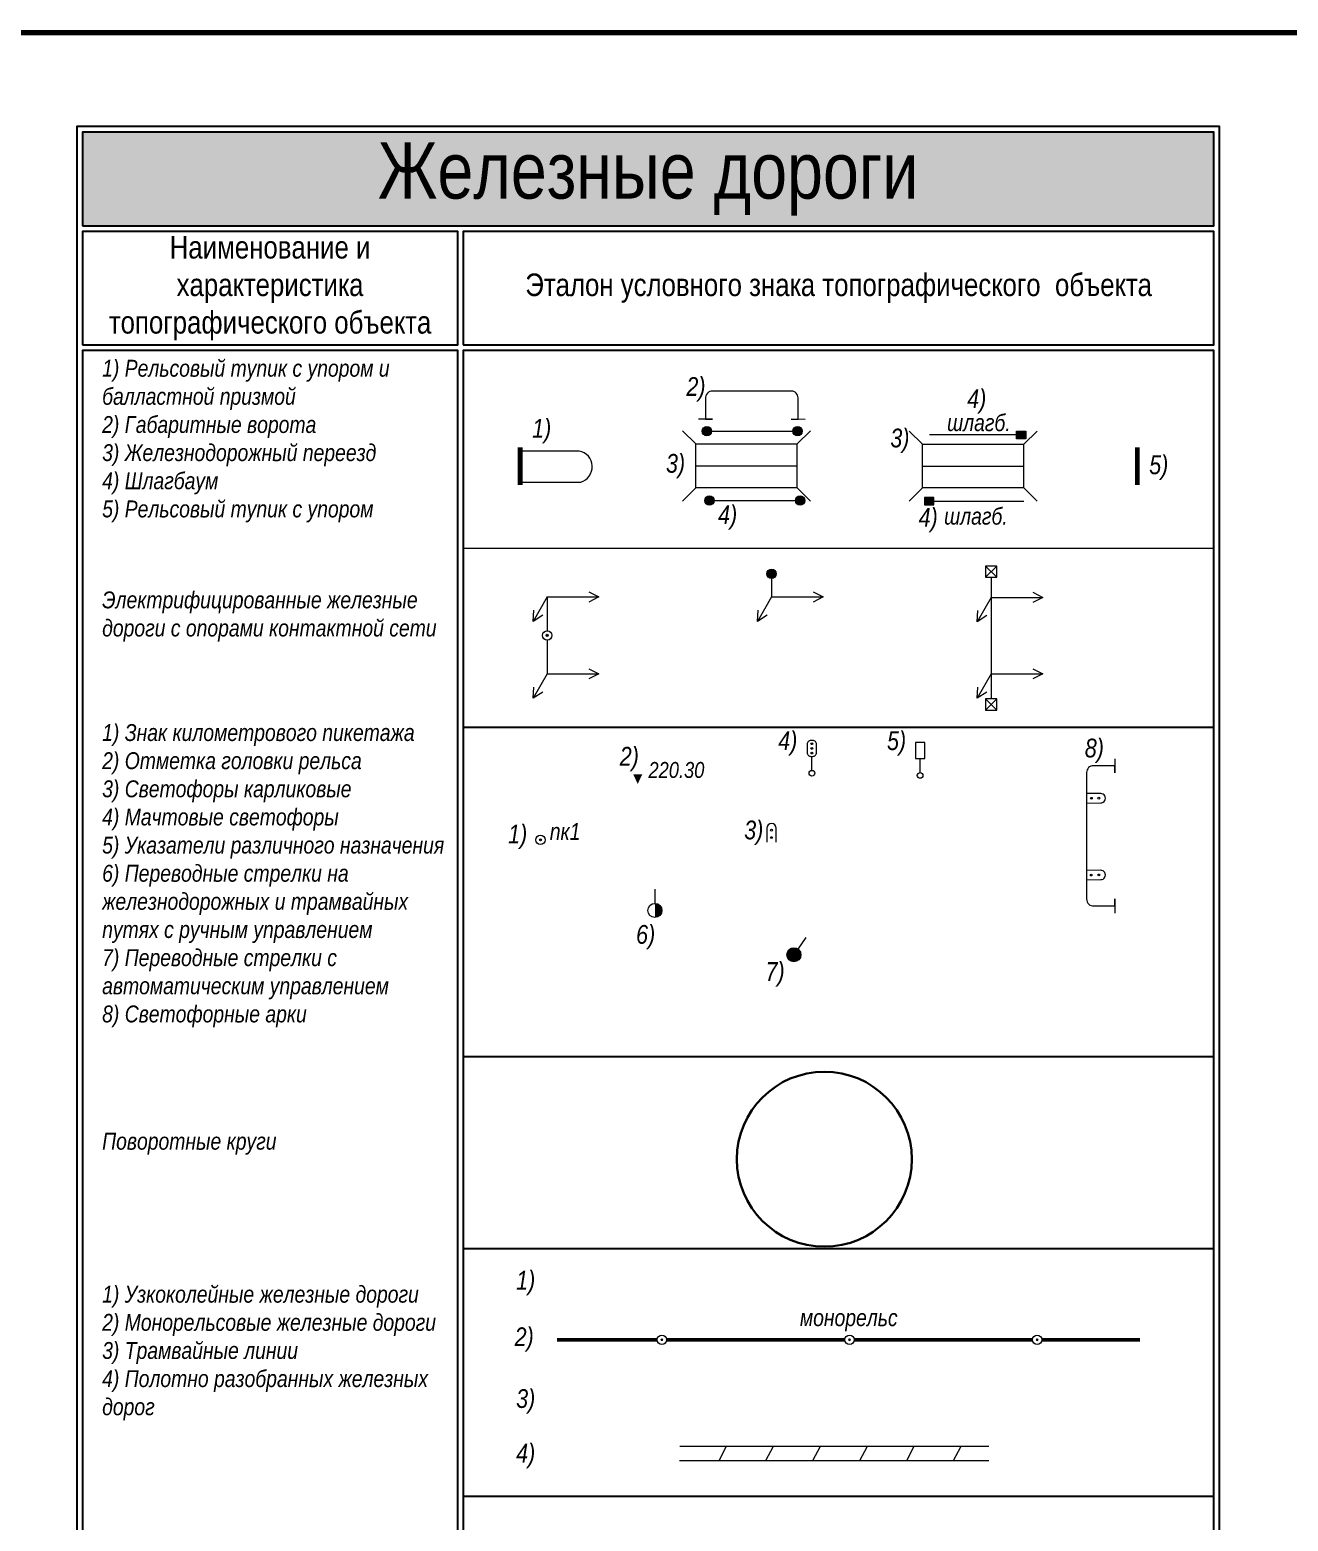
# Model space of a CAD drawing. Header units: metres. Extents: x -331 to 695, y -18 to 691.
# Drawn here: x 391.8 to 458.9, y 611.8 to 691.3 of the extents above; entities that cross this region are included whole.
import ezdxf
from ezdxf.enums import TextEntityAlignment as Align

# ---------------------------------------------------------------- set-up
doc = ezdxf.new("R2010")
doc.units = ezdxf.units.M
doc.linetypes.add('СП_Граница маскировки', pattern=[3, 0, -3])
doc.layers.add('10 ЛЭП и объекты электропередачи', color=1, linetype='Continuous', lineweight=20, true_color=0xff0000)
doc.layers.add('14 Железные дороги', color=7, linetype='Continuous', lineweight=15)
doc.styles.add('СП_Д', font='ARIALNI.TTF')
doc.styles.add('СП_Р', font='ARIALN.TTF')

# ---------------------------------------------------------------- blocks, each defined once
blk = doc.blocks.new('*U627')
at = {"color": 0, "linetype": 'Continuous', "lineweight": -2}
for points in [[(4.43, 0.54), (5.5, 0), (4.43, -0.54)], [(0, 0), (-1.49, -2.6)], [(-0.48, -1.95), (-1.49, -2.6), (-1.43, -1.41)], [(0, 0), (5.5, 0)]]:
    blk.add_lwpolyline(points, dxfattribs=at)
blk = doc.blocks.new('СП_Круг')
at = {"color": 0, "linetype": 'Continuous', "lineweight": -2}
blk.add_circle((0, 0), 0.3, dxfattribs=at)
blk = doc.blocks.new('*U202')
at = {"color": 0, "linetype": 'Continuous', "lineweight": -2}
blk.add_lwpolyline([(0, 0.3), (0, 1.8)], dxfattribs=at)
at = {"ltscale": 0.5}
blk.add_blockref('СП_Круг', (0, 0), dxfattribs=at)
at = {"color": 0, "linetype": 'Continuous', "lineweight": 0}
blk.add_wipeout([(-0.5, 1.8), (0.5, 1.8), (0.5, 3.5), (-0.5, 3.5)], dxfattribs=at)
at = {"color": 0, "linetype": 'Continuous', "lineweight": -2}
blk.add_lwpolyline([(-0.5, 1.8), (0.5, 1.8), (0.5, 3.5), (-0.5, 3.5)], close=True, dxfattribs=at)
blk = doc.blocks.new('*U280')
at = {"color": 0, "linetype": 'Continuous', "lineweight": -2}
blk.add_lwpolyline([(1, 2, 0, 0, 0), (0, 2, 0.5, 0.5, 0), (0, -2, 0, 0, 0), (1, -2, 0, 0, 0)], format="xyseb", dxfattribs=at)
blk = doc.blocks.new('*U474')
at = {"color": 0, "linetype": 'СП_Граница маскировки', "lineweight": 0}
blk.add_wipeout([(-0.5, 0), (-0.5, 1.5), (-0.46, 1.7), (-0.34, 1.87), (-0.15, 1.98), (0, 2), (0.15, 1.98), (0.36, 1.85), (0.46, 1.69), (0.5, 1.5), (0.5, 0)], dxfattribs=at)
at = {"color": 0, "linetype": 'Continuous', "lineweight": -2}
blk.add_lwpolyline([(0.5, 0), (0.5, 1.5, 1), (-0.5, 1.5), (-0.5, 0)], format="xyb", dxfattribs=at)
for centre in [(0, 1.3), (0, 0.5)]:
    blk.add_circle(centre, 0.1, dxfattribs=at)
blk = doc.blocks.new('*U292')
at = {"linetype": 'Continuous', "lineweight": -2}
h = blk.add_hatch(color=0, dxfattribs=at)
h.dxf.hatch_style = 1
h.paths.add_polyline_path([(-0.75, -2.25, 1), (0.75, -2.25, 1)])
at = {"color": 0, "linetype": 'Continuous', "lineweight": -2}
blk.add_lwpolyline([(0, 0), (0, -1.5)], dxfattribs=at)
blk.add_circle((0, -2.25), 0.75, dxfattribs=at)
blk = doc.blocks.new('СП_5.13.1')
at = {"linetype": 'Continuous', "lineweight": -2}
h = blk.add_hatch(color=0, dxfattribs=at)
h.dxf.hatch_style = 1
h.paths.add_polyline_path([(0, -1.5), (0, -3, 1)])
at = {"color": 0, "linetype": 'Continuous', "lineweight": -2}
blk.add_lwpolyline([(0, 0), (0, -1.5)], dxfattribs=at)
blk.add_circle((0, -2.25), 0.75, dxfattribs=at)
blk = doc.blocks.new('*U533')
at = {"color": 0, "linetype": 'Continuous', "lineweight": -2, "style": 'СП_Д'}
blk.add_attdef('ПК', (1, 0), '', height=1.8, dxfattribs=at)
at = {"color": 0, "linetype": 'СП_Граница маскировки', "lineweight": 0}
blk.add_wipeout([(0.5, 0), (0.43, 0.25), (0.25, 0.43), (0, 0.5), (-0.25, 0.43), (-0.43, 0.25), (-0.5, 0), (-0.43, -0.25), (-0.25, -0.43), (0, -0.5), (0.25, -0.43), (0.43, -0.25)], dxfattribs=at)
at = {"linetype": 'Continuous', "lineweight": -2}
h = blk.add_hatch(color=0, dxfattribs=at)
h.dxf.hatch_style = 1
h.paths.add_polyline_path([(0.1, 0, 1), (-0.1, 0, 1)])
at = {"color": 0, "linetype": 'Continuous', "lineweight": -2}
blk.add_circle((0, 0), 0.5, dxfattribs=at)
at = {"color": 0, "linetype": 'Continuous', "lineweight": 0}
blk.add_circle((0, 0), 0.1, dxfattribs=at)
blk = doc.blocks.new('*U237')
at = {"color": 0, "linetype": 'СП_Граница маскировки', "lineweight": 0}
blk.add_wipeout([(0.5, 0), (0.43, 0.25), (0.25, 0.43), (0, 0.5), (-0.25, 0.43), (-0.43, 0.25), (-0.5, 0), (-0.43, -0.25), (-0.25, -0.43), (0, -0.5), (0.25, -0.43), (0.43, -0.25)], dxfattribs=at)
at = {"linetype": 'Continuous', "lineweight": -2}
h = blk.add_hatch(color=256, dxfattribs=at)
h.dxf.hatch_style = 1
h.paths.add_polyline_path([(0.15, 0, 1), (-0.15, 0, 1)])
at = {"color": 0, "linetype": 'Continuous', "lineweight": -2}
blk.add_circle((0, 0), 0.5, dxfattribs=at)
blk = doc.blocks.new('*U553')
at = {"linetype": 'Continuous', "lineweight": -2}
h = blk.add_hatch(color=0, dxfattribs=at)
h.dxf.hatch_style = 1
h.paths.add_polyline_path([(0.4, -0.5), (0.4, 0.5), (-0.4, 0.5), (-0.4, -0.5)])
at = {"color": 0, "linetype": 'Continuous', "lineweight": -2}
blk.add_lwpolyline([(0, 0.5), (0, 10.09)], dxfattribs=at)
blk.add_lwpolyline([(0.4, -0.5), (0.4, 0.5), (-0.4, 0.5), (-0.4, -0.5)], close=True, dxfattribs=at)
blk.add_circle((0, 0), 0.05, dxfattribs=at)
at = {"color": 0, "linetype": 'Continuous', "style": 'СП_Д'}
blk.add_attdef('ШЛАГБ', (2.51, 1.59), '', height=1.8, rotation=90, dxfattribs=at)
blk = doc.blocks.new('*U556')
at = {"linetype": 'Continuous', "lineweight": -2}
h = blk.add_hatch(color=0, dxfattribs=at)
h.dxf.hatch_style = 1
h.paths.add_polyline_path([(0.5, -0.4), (-0.5, -0.4), (-0.5, 0.4), (0.5, 0.4)])
at = {"color": 0, "linetype": 'Continuous', "lineweight": -2}
blk.add_lwpolyline([(-0.5, 0), (-9.77, 0.01)], dxfattribs=at)
blk.add_lwpolyline([(0.5, -0.4), (-0.5, -0.4), (-0.5, 0.4), (0.5, 0.4)], close=True, dxfattribs=at)
blk.add_circle((0, 0), 0.05, dxfattribs=at)
at = {"color": 0, "linetype": 'Continuous', "style": 'СП_Д'}
blk.add_attdef('ШЛАГБ', (-7.88, 0.41), '', height=1.8, rotation=359.9628, dxfattribs=at)
blk = doc.blocks.new('СП_3.30.2.2')
at = {"color": 0, "linetype": 'СП_Граница маскировки', "lineweight": 0, "ltscale": 10}
blk.add_wipeout([(-0.6, -0.6), (0.6, -0.6), (0.6, 0.6), (-0.6, 0.6)], dxfattribs=at)
at = {"color": 0, "linetype": 'Continuous', "lineweight": -2}
for points in [[(-0.6, 0.6), (0.6, -0.6)], [(0.6, 0.6), (-0.6, -0.6)]]:
    blk.add_lwpolyline(points, dxfattribs=at)
blk.add_lwpolyline([(-0.6, -0.6), (0.6, -0.6), (0.6, 0.6), (-0.6, 0.6)], close=True, dxfattribs=at)
blk = doc.blocks.new('СП_3.31.1')
at = {"color": 0, "linetype": 'СП_Граница маскировки', "lineweight": 0}
blk.add_wipeout([(0.5, 0), (0.43, 0.25), (0.25, 0.43), (0, 0.5), (-0.25, 0.43), (-0.43, 0.25), (-0.5, 0), (-0.43, -0.25), (-0.25, -0.43), (0, -0.5), (0.25, -0.43), (0.43, -0.25)], dxfattribs=at)
at = {"linetype": 'Continuous', "lineweight": 20}
h = blk.add_hatch(color=0, dxfattribs=at)
h.dxf.hatch_style = 1
h.paths.add_polyline_path([(0.12, 0, 1), (-0.12, 0, 1)])
at = {"color": 0, "linetype": 'Continuous', "lineweight": 20}
blk.add_circle((0, 0), 0.5, dxfattribs=at)
at = {"color": 7, "linetype": 'Continuous', "lineweight": 20}
blk.add_circle((0, 0), 0.12, dxfattribs=at)
blk = doc.blocks.new('СП_3.30.1.1')
at = {"linetype": 'Continuous', "lineweight": -2}
h = blk.add_hatch(color=0, dxfattribs=at)
h.dxf.hatch_style = 1
h.paths.add_polyline_path([(0.5, 0, 1), (-0.5, 0, 1)])
at = {"color": 0, "linetype": 'Continuous', "lineweight": -2}
blk.add_circle((0, 0), 0.5, dxfattribs=at)
blk = doc.blocks.new('*U756')
at = {"color": 0, "linetype": 'Continuous', "lineweight": -2}
blk.add_solid([(0, 0), (-0.47, 1.03), (0.49, 1.03)], dxfattribs=at)
at = {"color": 0, "linetype": 'Continuous', "lineweight": -2, "style": 'СП_Д'}
blk.add_attdef('Z', (1.15, 0.64), '', height=1.7, dxfattribs=at)
blk = doc.blocks.new('*U476')
at = {"linetype": 'Continuous', "lineweight": 15, "ltscale": 0.5}
blk.add_lwpolyline([(10.61, -0.01), (9.11, 0), (9.86, 0), (9.86, 2.28, 0.414214), (9.14, 3), (0.75, 3, 0.457771), (0, 2.21), (0, 0), (0.75, 0), (-0.75, 0)], format="xyb", dxfattribs=at)
blk = doc.blocks.new('*U563')
at = {"color": 0, "linetype": 'ByBlock', "lineweight": -2, "style": 'СП_Д'}
blk.add_attdef('АБК', text='', height=1.8, dxfattribs=at).set_placement((0, 0), align=Align.CENTER)
blk = doc.blocks.new('*U477')
at = {"linetype": 'Continuous', "lineweight": 15, "ltscale": 0.5}
blk.add_lwpolyline([(0.01, 15.7), (0, 14.2), (0, 14.95), (-2.28, 14.96, 0.414214), (-3, 14.24), (-3, 0.75, 0.457771), (-2.21, 0), (0, 0), (0, 0.75), (0, -0.75)], format="xyb", dxfattribs=at)
blk = doc.blocks.new('СП_5.15.1')
at = {"linetype": 'Continuous', "lineweight": 15, "ltscale": 0.5}
for points in [[(-1.41, -1.41), (0, 0), (0, 4.65), (-1.41, 6.06)], [(12.23, -1.41), (10.81, 0), (10.81, 4.65), (12.23, 6.06)], [(0, 4.65), (10.81, 4.65)], [(0, 2.32), (10.81, 2.32)], [(10.81, 0), (0, 0)]]:
    blk.add_lwpolyline(points, dxfattribs=at)
blk = doc.blocks.new('*U513')
at = {"linetype": 'Continuous', "lineweight": 15, "ltscale": 0.5}
for points in [[(-1.41, -1.41), (0, 0), (0, 4.7), (-1.41, 6.11)], [(12.23, -1.41), (10.81, 0), (10.81, 4.7), (12.23, 6.11)], [(0, 4.7), (10.81, 4.7)], [(0, 2.35), (10.81, 2.35)], [(10.81, 0), (0, 0)]]:
    blk.add_lwpolyline(points, dxfattribs=at)
blk = doc.blocks.new('*U793')
at = {"color": 0, "ltscale": 0.5}
blk.add_blockref('СП_Круг', (0, 0), dxfattribs=at)
at = {"color": 0, "linetype": 'СП_Граница маскировки', "lineweight": -2}
blk.add_wipeout([(-0.1, 1.8), (0.1, 1.8), (0.38, 1.92), (0.5, 2.2), (0.5, 3.1), (0.38, 3.38), (0.1, 3.5), (-0.1, 3.5), (-0.38, 3.38), (-0.5, 3.1), (-0.5, 2.2), (-0.38, 1.92)], dxfattribs=at)
at = {"color": 0, "linetype": 'Continuous', "lineweight": -2}
blk.add_lwpolyline([(-0.1, 1.8), (0.1, 1.8, 0.414214), (0.5, 2.2), (0.5, 3.1, 0.414214), (0.1, 3.5), (-0.1, 3.5, 0.414214), (-0.5, 3.1), (-0.5, 2.2, 0.414214)], format="xyb", close=True, dxfattribs=at)
blk.add_lwpolyline([(0, 0.3), (0, 1.8)], dxfattribs=at)
for centre in [(0, 3.15), (0, 2.65), (0, 2.15)]:
    blk.add_circle(centre, 0.1, dxfattribs=at)
blk = doc.blocks.new('*U604')
at = {"color": 0, "linetype": 'Continuous', "lineweight": -2}
for points in [[(4.43, 0.54), (5.5, 0), (4.43, -0.54)], [(0, 0), (-1.49, -2.6)], [(-0.48, -1.95), (-1.49, -2.6), (-1.43, -1.41)], [(0, 0), (5.5, 0)]]:
    blk.add_lwpolyline(points, dxfattribs=at)

msp = doc.modelspace()

# ---------------------------------------------------------------- hatches: boundary and pattern name
at = {"ltscale": 0.5, "true_color": 0xd1d1d1}
h = msp.add_hatch(color=254, dxfattribs=at)
h.dxf.hatch_style = 1
h.paths.add_polyline_path([(394.6, 680.886), (454.9, 680.886), (454.9, 685.886), (394.6, 685.886)])

# ---------------------------------------------------------------- linework, layer by layer
at = {"ltscale": 0.5}
for points in [[(394.6, 680.886), (454.9, 680.886), (454.9, 685.886), (394.6, 685.886)], [(394.6, 674.535), (414.6, 674.535), (414.6, 680.586), (394.6, 680.586)], [(414.9, 674.535), (454.9, 674.535), (454.9, 680.586), (414.9, 680.586)], [(394.6, 512.852), (414.6, 512.852), (414.6, 674.235), (394.6, 674.235)]]:
    msp.add_lwpolyline(points, close=True, dxfattribs=at)
at = {"color": 253, "ltscale": 0.5}
for points in [[(414.9, 654.148), (454.9, 654.148)], [(414.9, 636.59), (454.9, 636.59)], [(414.9, 626.356), (454.9, 626.356)], [(414.9, 613.162), (454.9, 613.162)]]:
    msp.add_lwpolyline(points, dxfattribs=at)
at = {"layer": '10 ЛЭП и объекты электропередачи', "color": 0, "linetype": 'Continuous', "ltscale": 0.5}
for points in [[(443.033, 662.445), (443.033, 655.361)], [(431.324, 662.337), (431.324, 661.095)], [(419.372, 661.097), (419.369, 656.997)]]:
    msp.add_lwpolyline(points, dxfattribs=at)
at = {"layer": '14 Железные дороги', "ltscale": 0.5}
for points in [[(427.879, 669.932), (432.713, 669.932)], [(428.016, 666.236), (432.85, 666.236)], [(414.9, 663.7), (454.9, 663.7)], [(426.438, 615.816), (442.908, 615.816)], [(428.526, 615.061), (428.931, 615.816)], [(431.026, 615.061), (431.431, 615.816)], [(433.526, 615.061), (433.931, 615.816)], [(436.026, 615.061), (436.431, 615.816)], [(438.526, 615.061), (438.931, 615.816)], [(441.026, 615.061), (441.431, 615.816)], [(426.421, 615.061), (442.908, 615.061)]]:
    msp.add_lwpolyline(points, dxfattribs=at)
msp.add_lwpolyline([(417.952, 667.226), (421.154, 667.226, 0.794293), (421.078, 668.88), (417.876, 668.88)], format="xyb", dxfattribs=at)
at = {"layer": '14 Железные дороги', "linetype": 'Continuous', "lineweight": 50, "ltscale": 0.5}
msp.add_lwpolyline([(419.9, 621.494), (450.95, 621.494)], dxfattribs=at)
at = {"layer": '14 Железные дороги', "lineweight": 30}
msp.add_circle((434.139, 631.122), 4.661, dxfattribs=at)

# ---------------------------------------------------------------- block references
at = {"layer": '10 ЛЭП и объекты электропередачи', "color": 0, "linetype": 'Continuous', "lineweight": 20, "xscale": 0.5, "yscale": 0.5, "zscale": 0.5}
msp.add_blockref('СП_3.30.1.1', (431.324, 662.337), dxfattribs=at)
at = {"layer": '10 ЛЭП и объекты электропередачи', "linetype": 'Continuous', "lineweight": 20, "xscale": 0.5, "yscale": 0.5, "zscale": 0.5}
for name, p in [('*U604', (419.372, 661.097)), ('*U604', (431.324, 661.097)), ('*U627', (443.033, 661.078)), ('*U604', (419.369, 656.997)), ('*U627', (443.033, 656.997))]:
    msp.add_blockref(name, p, dxfattribs=at)
at = {"layer": '14 Железные дороги', "color": 0, "linetype": 'Continuous', "lineweight": 20}
for name, p, xscale, yscale, zscale in [('*U476', (427.811, 670.573), 0.5, 0.5, 0.5), ('СП_3.30.1.1', (427.879, 669.932), 0.5, 0.5, 0.5), ('СП_3.30.1.1', (432.713, 669.932), 0.5, 0.5, 0.5), ('*U280', (450.814, 668.071), 0.5, 0.5, 0.5), ('СП_3.30.1.1', (428.016, 666.236), 0.5, 0.5, 0.5), ('СП_3.30.1.1', (432.85, 666.236), 0.5, 0.5, 0.5), ('СП_5.13.1', (425.112, 645.511), 0.4999999999999997, 0.4999999999999997, 0.4999999999999997)]:
    msp.add_blockref(name, p, dxfattribs=dict(at, xscale=xscale, yscale=yscale, zscale=zscale))
at = {"layer": '14 Железные дороги', "color": 0, "linetype": 'Continuous', "lineweight": 20, "ltscale": 0.5, "xscale": 0.5, "yscale": 0.5, "zscale": 0.5}
msp.add_blockref('*U556', (444.621, 669.737), dxfattribs=at).add_auto_attribs({'ШЛАГБ': 'шлагб.'})
at = {"layer": '14 Железные дороги', "linetype": 'Continuous', "lineweight": 15, "ltscale": 0.5, "xscale": 0.5, "yscale": 0.5, "zscale": 0.5}
for name, p in [('*U513', (427.288, 666.909)), ('СП_5.15.1', (439.363, 666.914))]:
    msp.add_blockref(name, p, dxfattribs=at)
at = {"layer": '14 Железные дороги', "color": 0, "linetype": 'Continuous', "lineweight": 20}
for name, p, xscale, yscale, zscale, rotation in [('*U280', (417.929, 668.071), 0.5000000000000001, 0.5000000000000001, 0.5000000000000001, 179.9999999999997), ('*U292', (433.157, 642.944), 0.4999999999999999, 0.4999999999999999, 0.4999999999999999, 325.2454034446876)]:
    msp.add_blockref(name, p, dxfattribs=dict(at, xscale=xscale, yscale=yscale, zscale=zscale, rotation=rotation))
at = {"layer": '14 Железные дороги', "color": 0, "linetype": 'Continuous', "lineweight": 20, "ltscale": 0.5, "xscale": 0.5, "yscale": 0.5, "zscale": 0.5, "rotation": 270}
msp.add_blockref('*U553', (439.728, 666.21), dxfattribs=at).add_auto_attribs({'ШЛАГБ': 'шлагб.'})
at = {"layer": '14 Железные дороги', "color": 0, "linetype": 'Continuous', "lineweight": 20, "ltscale": 0.5, "xscale": 0.5, "yscale": 0.5, "zscale": 0.5}
for name, p in [('*U202', (439.243, 651.581)), ('*U474', (431.326, 648.018))]:
    msp.add_blockref(name, p, dxfattribs=at)
at = {"layer": '14 Железные дороги', "color": 0, "linetype": 'Continuous', "lineweight": 20, "xscale": 0.5, "yscale": 0.5, "zscale": 0.5}
for name, p, values in [('*U756', (424.192, 651.129), {'Z': '220.30'}), ('*U533', (419.008, 648.145), {'ПК': 'пк1'})]:
    msp.add_blockref(name, p, dxfattribs=at).add_auto_attribs(values)
at = {"layer": '14 Железные дороги', "color": 0, "linetype": 'Continuous', "lineweight": 20, "ltscale": 0.5, "xscale": 0.4999999999999999, "yscale": 0.4999999999999999, "zscale": 0.4999999999999999, "rotation": 270.3634872254232}
for p in [(448.118, 650.363), (448.116, 646.271)]:
    msp.add_blockref('*U474', p, dxfattribs=at)

# ---------------------------------------------------------------- texts
at = {"color": 7, "lineweight": 13}
for s, insert, char_height, width, attachment_point, style in [('Железные дороги', (424.75, 683.386), 3, 60.3, 5, 'СП_Р'), ('\\pt0;Наименование и характеристика топографического объекта', (404.6, 677.561), 1.2, 20, 5, 'СП_Р'), ('\\pt0;Эталон условного знака топографического  объекта ', (434.9, 677.561), 1.2, 40, 5, 'СП_Р'), ('1) Рельсовый тупик с упором и балластной призмой\\P2) Габаритные ворота\\P3) Железнодорожный переезд\\P4) Шлагбаум\\P5) Рельсовый тупик с упором', (395.654, 673.744), 0.9, 19.01215, 1, 'СП_Д'), ('Электрифицированные железные дороги с опорами контактной сети', (395.654, 661.393), 0.9, 19.01215, 1, 'СП_Д'), ('1) Знак километрового пикетажа\\P2) Отметка головки рельса \\P3) Светофоры карликовые\\P4) Мачтовые светофоры\\P5) Указатели различного назначения\\P6) Переводные стрелки на железнодорожных и трамвайных путях с ручным управлением\\P7) Переводные стрелки с автоматическим управлением\\P8) Светофорные арки', (395.654, 654.319), 0.9, 19.01215, 1, 'СП_Д'), ('Поворотные круги', (395.654, 632.53), 0.9, 19.01215, 1, 'СП_Д'), ('1) Узкоколейные железные дороги\\P2) Монорельсовые железные дороги\\P3) Трамвайные линии\\P4) Полотно разобранных железных дорог', (395.654, 624.373), 0.9, 19.01215, 1, 'СП_Д')]:
    msp.add_mtext(s, dxfattribs=dict(at, insert=insert, char_height=char_height, width=width, attachment_point=attachment_point, style=style))
at = {"color": 212, "lineweight": 13, "true_color": 0xe000e0, "char_height": 1, "width": 1, "attachment_point": 5, "style": 'СП_Д'}
for s, insert in [('2)', (427.297, 672.17)), ('4)', (442.261, 671.52)), ('1)', (419.076, 669.938)), ('3)', (438.165, 669.423)), ('3)', (426.209, 668.071)), ('5)', (451.959, 667.993)), ('4)', (428.986, 665.333)), ('4)', (439.673, 665.194)), ('4)', (432.191, 653.287)), ('5)', (437.987, 653.287)), ('2)', (423.746, 652.455)), ('8)', (448.528, 652.892)), ('1)', (417.797, 648.31)), ('6)', (424.617, 642.955)), ('7)', (431.515, 640.978)), ('1)', (418.224, 624.52)), ('2)', (418.143, 621.504)), ('3)', (418.224, 618.209)), ('4)', (418.224, 615.297))]:
    msp.add_mtext(s, dxfattribs=dict(at, insert=insert))

# ---------------------------------------------------------------- next in the draw order: block references
at = {"layer": '10 ЛЭП и объекты электропередачи', "color": 0, "linetype": 'Continuous', "lineweight": 20, "xscale": 0.5, "yscale": 0.5, "zscale": 0.5}
for name, p in [('СП_3.30.2.2', (443.033, 662.445)), ('СП_3.31.1', (419.37, 659.047)), ('СП_3.30.2.2', (443.033, 655.361))]:
    msp.add_blockref(name, p, dxfattribs=at)
at = {"layer": '14 Железные дороги', "linetype": 'Continuous', "lineweight": 15, "ltscale": 0.5, "xscale": 0.5, "yscale": 0.5, "zscale": 0.5}
msp.add_blockref('*U477', (449.616, 644.623), dxfattribs=at)
at = {"layer": '14 Железные дороги', "color": 0, "linetype": 'Continuous', "lineweight": 20, "ltscale": 2, "xscale": 0.5, "yscale": 0.5, "zscale": 0.5}
for p in [(425.48, 621.494), (435.48, 621.494), (445.48, 621.494)]:
    msp.add_blockref('*U237', p, dxfattribs=at)

# ---------------------------------------------------------------- next in the draw order: texts
at = {"color": 212, "lineweight": 13, "true_color": 0xe000e0, "insert": (430.377, 648.524), "char_height": 1, "width": 1, "attachment_point": 5, "style": 'СП_Д'}
msp.add_mtext('3)', dxfattribs=at)

# ---------------------------------------------------------------- next in the draw order: linework, layer by layer
at = {"color": 252, "linetype": 'Continuous', "lineweight": 15, "ltscale": 0.5, "const_width": 0.3}
msp.add_lwpolyline([(-4.1, 691.186), (524.1, 691.186, -0.414214), (526.1, 689.186), (526.1, 308.502, -0.414214), (524.1, 306.502), (-4.1, 306.502, -0.414214), (-6.1, 308.502), (-6.1, 689.186, -0.414214)], format="xyb", close=True, dxfattribs=at)
at = {"color": 0, "linetype": 'Continuous', "ltscale": 0.5}
msp.add_lwpolyline([(394.3, 512.552), (455.2, 512.552), (455.2, 686.186), (394.3, 686.186)], close=True, dxfattribs=at)
at = {"ltscale": 0.5}
msp.add_lwpolyline([(414.9, 512.852), (454.9, 512.852), (454.9, 674.235), (414.9, 674.235)], close=True, dxfattribs=at)

# ---------------------------------------------------------------- next in the draw order: block references
at = {"layer": '14 Железные дороги', "color": 0, "linetype": 'Continuous', "lineweight": 20, "ltscale": 2, "xscale": 0.5, "yscale": 0.5, "zscale": 0.5}
msp.add_blockref('*U563', (435.44, 622.222), dxfattribs=at).add_auto_attribs({'АБК': 'монорельс'})

# ---------------------------------------------------------------- next in the draw order: block references
at = {"layer": '14 Железные дороги', "color": 0, "linetype": 'Continuous', "lineweight": 20, "ltscale": 0.5, "xscale": 0.5, "yscale": 0.5, "zscale": 0.5}
msp.add_blockref('*U793', (433.477, 651.701), dxfattribs=at)

doc.saveas('drawing.dxf')
